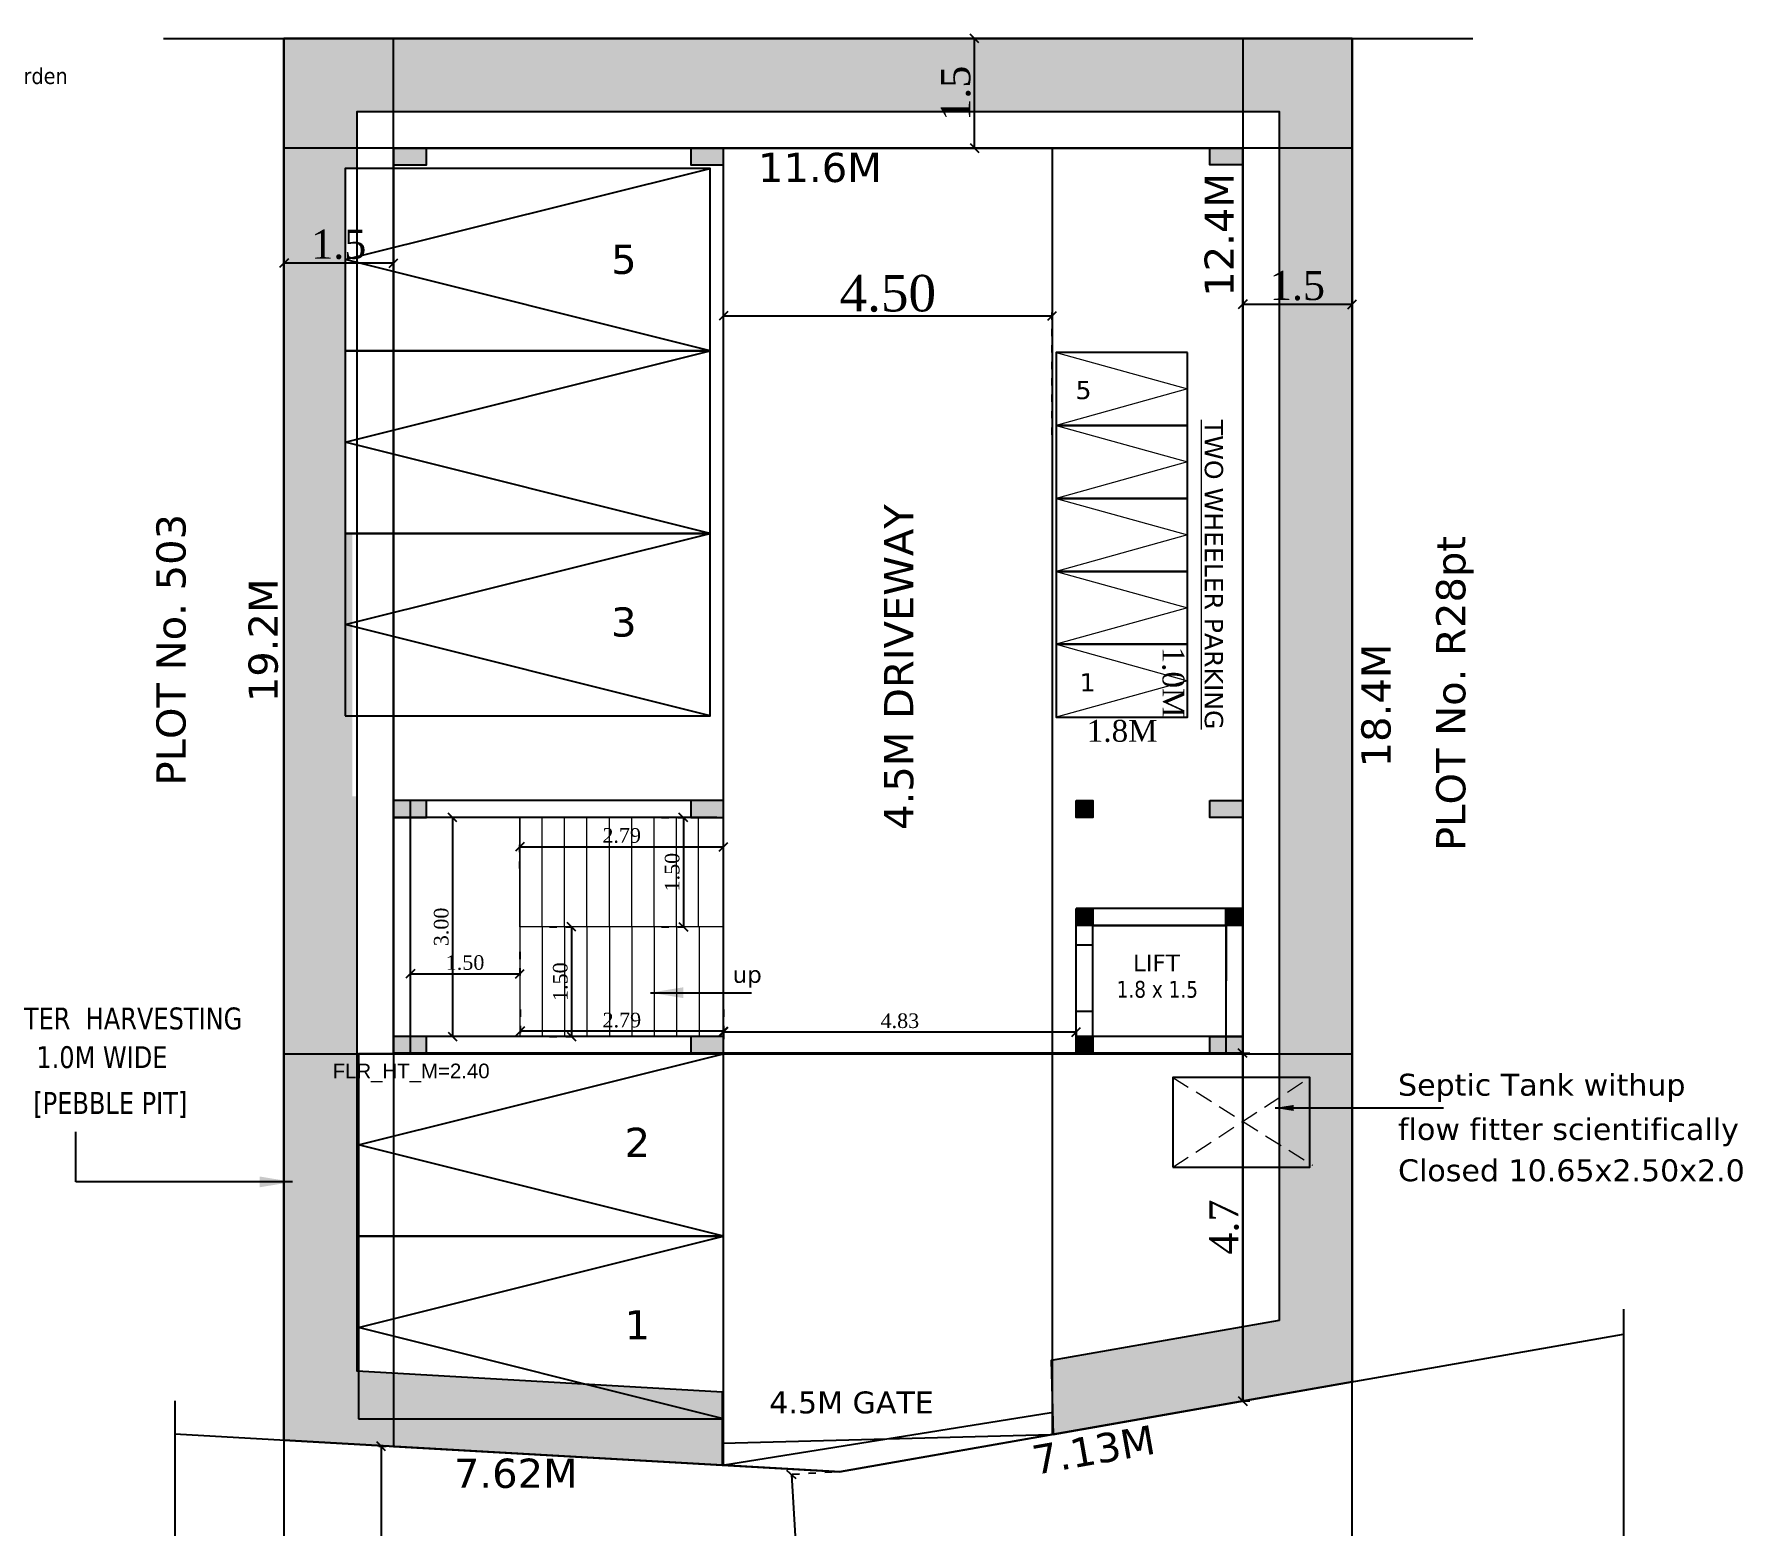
# Model space of a CAD drawing. Header units: metres. Extents: x 6014 to 6142, y -370 to -316.
# Drawn here: x 6060.55 to 6083.95, y -347.16 to -326.72 of the extents above; entities that cross this region are included whole.
import ezdxf

# ---------------------------------------------------------------- set-up
doc = ezdxf.new("R2010")
doc.units = ezdxf.units.M
doc.header["$MEASUREMENT"] = 0
doc.header["$PDMODE"] = 34
doc.linetypes.add('DOT2', pattern=[0.125, 0, -0.125])
doc.linetypes.add('HIDDEN', pattern=[0.375, 0.25, -0.125])
doc.layers.get('0').update_dxf_attribs({"lineweight": 18})
doc.layers.get('Defpoints').update_dxf_attribs({"lineweight": 18})
for name, color, linetype, plot in [('BLK_1_COVERED_AREA', 140, 'Continuous', False), ('BLK_1_FLR_0_BLT_UP_AREA', 1, 'Continuous', False), ('PARKING_SLOT', 30, 'Continuous', False), ('SHORTEST_DIST_TO_ROAD', 6, 'Continuous', False), ('TWO_WHEELER_PARKING', 2, 'Continuous', False)]:
    doc.layers.add(name, color=color, linetype=linetype, plot=plot)
for name, color, linetype, lineweight in [('BLK_1_FLR_0_EXIT_WIDTH_DOOR', 2, 'Continuous', 18), ('BLK_1_FLR_0_LIFT_1', 30, 'Continuous', 18), ('BLK_1_FLR_0_STAIR_1', 1, 'Continuous', 18), ('BLK_1_FLR_0_STAIR_1_FLIGHT_1', 7, 'Continuous', 0), ('BLK_1_FLR_0_STAIR_1_FLIGHT_2', 7, 'Continuous', 0), ('BLK_1_FLR_0_STAIR_1_LANDING_1', 7, 'Continuous', 0), ('BLK_1_FLR_0_STILT', 113, 'Continuous', 18), ('BLK_1_LVL_0_BLDG_FOOT_PRINT', 1, 'Continuous', 5), ('Dim', 8, 'Continuous', 9), ('NOTIFIED_ROAD', 183, 'Continuous', 13)]:
    doc.layers.add(name, color=color, linetype=linetype, lineweight=lineweight)
for name, color, linetype in [('BLK_1_LVL_0_FRONT_SETBACK', 2, 'Continuous'), ('BLK_1_LVL_0_REAR_SETBACK', 11, 'Continuous'), ('BLK_1_LVL_0_SIDE_SETBACK1', 171, 'Continuous'), ('BLK_1_LVL_0_SIDE_SETBACK2', 102, 'Continuous'), ('DRIVEWAY', 6, 'Continuous'), ('PLOT_BOUNDARY', 70, 'Continuous'), ('RWH', 130, 'Continuous'), ('SURRENDER_ROAD_WIDTH', 2, 'Continuous')]:
    doc.layers.add(name, color=color, linetype=linetype)
doc.styles.add('ROMANS', font='verdana.ttf', dxfattribs={"width": 0.8})
doc.styles.get("Standard").update_dxf_attribs({"font": 'arial.ttf'})
doc.styles.add('style1', font='times.ttf')
doc.styles.add('TIMES', font='times.ttf')
doc.dimstyles.new('main dim', dxfattribs={"dimtxt": 0.15, "dimasz": 0.12, "dimexe": 0.1, "dimexo": 0.1, "dimgap": 0.05, "dimtad": 1, "dimzin": 3, "dimdsep": 46, "dimtxsty": 'style1', "dimblk": 'OBLIQUE', "dimcen": 0.125, "dimclrd": 8, "dimclre": 8, "dimclrt": 7, "dimadec": 0, "dimazin": 0, "dimtfac": 0.8, "dimtix": 1, "dimtofl": 0, "dimtmove": 2, "dimatfit": 0, "dimfxl": 0, "dimtolj": 1, "dimtzin": 0, "dimarcsym": 0})

# ---------------------------------------------------------------- blocks, each defined once
blk = doc.blocks.new('_Oblique')
at = {"color": 0, "linetype": 'ByBlock', "lineweight": -2}
blk.add_line((-0.5, -0.5), (0.5, 0.5), dxfattribs=at)
blk = doc.blocks.new('*D385')
at = {"color": 8, "linetype": 'DOT2', "lineweight": -2}
for p, q in [((6073.863, -326.783), (6073.328, -326.783)), ((6073.863, -328.283), (6073.328, -328.283))]:
    blk.add_line(p, q, dxfattribs=at)
at = {"color": 8, "lineweight": -2}
blk.add_line((6073.428, -328.283), (6073.428, -326.783), dxfattribs=at)
at = {"layer": 'Defpoints', "color": 0, "lineweight": -2}
for p in [(6073.428, -326.783), (6073.963, -326.783), (6073.963, -328.283)]:
    blk.add_point(p, dxfattribs=at)
at = {"color": 8, "lineweight": -2, "xscale": 0.12, "yscale": 0.12, "zscale": 0.12}
for p, rotation in [((6073.428, -326.783), 90), ((6073.428, -328.283), 270)]:
    blk.add_blockref('_Oblique', p, dxfattribs=dict(at, rotation=rotation))
at = {"color": 7, "lineweight": -2, "insert": (6073.174, -327.533), "char_height": 0.4, "attachment_point": 5, "rotation": 90, "style": 'style1'}
blk.add_mtext('\\A1;1.5', dxfattribs=at)
blk = doc.blocks.new('*D386')
at = {"color": 8, "linetype": 'DOT2', "lineweight": -2}
for p, q in [((6077.101, -329.898), (6077.101, -330.524)), ((6078.601, -329.898), (6078.601, -330.524))]:
    blk.add_line(p, q, dxfattribs=at)
at = {"color": 8, "lineweight": -2}
blk.add_line((6077.101, -330.424), (6078.601, -330.424), dxfattribs=at)
at = {"layer": 'Defpoints', "color": 0, "lineweight": -2}
for p in [(6077.101, -329.798), (6078.601, -329.798), (6078.601, -330.424)]:
    blk.add_point(p, dxfattribs=at)
at = {"color": 8, "lineweight": -2, "xscale": 0.12, "yscale": 0.12, "zscale": 0.12, "rotation": 180}
blk.add_blockref('_Oblique', (6077.101, -330.424), dxfattribs=at)
at = {"color": 8, "lineweight": -2, "xscale": 0.12, "yscale": 0.12, "zscale": 0.12}
blk.add_blockref('_Oblique', (6078.601, -330.424), dxfattribs=at)
at = {"color": 7, "lineweight": -2, "insert": (6077.851, -330.17), "char_height": 0.4, "attachment_point": 5, "style": 'style1'}
blk.add_mtext('\\A1;1.5', dxfattribs=at)
blk = doc.blocks.new('*D387')
at = {"color": 8, "linetype": 'DOT2', "lineweight": -2}
for p, q in [((6063.971, -328.383), (6063.971, -329.959)), ((6065.471, -328.383), (6065.471, -329.959))]:
    blk.add_line(p, q, dxfattribs=at)
at = {"color": 8, "lineweight": -2}
blk.add_line((6065.471, -329.859), (6063.971, -329.859), dxfattribs=at)
at = {"layer": 'Defpoints', "color": 0, "lineweight": -2}
for p in [(6063.971, -328.283), (6065.471, -328.283), (6063.971, -329.859)]:
    blk.add_point(p, dxfattribs=at)
at = {"color": 8, "lineweight": -2, "xscale": 0.12, "yscale": 0.12, "zscale": 0.12, "rotation": 180}
blk.add_blockref('_Oblique', (6063.971, -329.859), dxfattribs=at)
at = {"color": 8, "lineweight": -2, "xscale": 0.12, "yscale": 0.12, "zscale": 0.12}
blk.add_blockref('_Oblique', (6065.471, -329.859), dxfattribs=at)
at = {"color": 7, "lineweight": -2, "insert": (6064.721, -329.605), "char_height": 0.4, "attachment_point": 5, "style": 'style1'}
blk.add_mtext('\\A1;1.5', dxfattribs=at)
blk = doc.blocks.new('*D384')
at = {"color": 8, "linetype": 'DOT2', "lineweight": -2}
for p, q in [((6077.101, -340.683), (6077.201, -340.683)), ((6077.101, -345.447), (6077.201, -345.447))]:
    blk.add_line(p, q, dxfattribs=at)
at = {"color": 8, "lineweight": -2}
blk.add_line((6077.101, -340.683), (6077.101, -345.447), dxfattribs=at)
at = {"layer": 'Defpoints', "color": 0, "lineweight": -2}
for p in [(6077.101, -340.683), (6077.101, -345.447), (6077.101, -345.447)]:
    blk.add_point(p, dxfattribs=at)
at = {"color": 8, "lineweight": -2, "xscale": 0.12, "yscale": 0.12, "zscale": 0.12}
for p, rotation in [((6077.101, -340.683), 90), ((6077.101, -345.447), 270)]:
    blk.add_blockref('_Oblique', p, dxfattribs=dict(at, rotation=rotation))
at = {"color": 7, "lineweight": -2, "insert": (6076.847, -343.065), "char_height": 0.4, "attachment_point": 5, "rotation": 90, "style": 'style1'}
blk.add_mtext('\\A1;4.7', dxfattribs=at)
blk = doc.blocks.new('*D480')
at = {"layer": 'Defpoints', "color": 0, "lineweight": -2}
for p in [(6065.471, -346.069), (6065.302, -364.397), (6065.445, -364.397)]:
    blk.add_point(p, dxfattribs=at)
at = {"layer": 'SURRENDER_ROAD_WIDTH', "color": 8, "linetype": 'DOT2', "lineweight": -2}
for p, q in [((6065.371, -346.069), (6065.202, -346.069)), ((6065.345, -364.397), (6065.202, -364.397))]:
    blk.add_line(p, q, dxfattribs=at)
at = {"layer": 'SURRENDER_ROAD_WIDTH', "color": 8, "lineweight": -2}
blk.add_line((6065.302, -346.069), (6065.302, -364.397), dxfattribs=at)
at = {"layer": 'SURRENDER_ROAD_WIDTH', "color": 8, "lineweight": -2, "xscale": 0.12, "yscale": 0.12, "zscale": 0.12}
for p, rotation in [((6065.302, -346.069), 90), ((6065.302, -364.397), 270)]:
    blk.add_blockref('_Oblique', p, dxfattribs=dict(at, rotation=rotation))
at = {"layer": 'SURRENDER_ROAD_WIDTH', "color": 7, "lineweight": -2, "insert": (6065.022, -355.233), "char_height": 0.45, "attachment_point": 5, "rotation": 90, "style": 'style1'}
blk.add_mtext('\\A1;18.33', dxfattribs=at)
blk = doc.blocks.new('*D481')
at = {"layer": 'Defpoints', "color": 0, "lineweight": -2}
for p in [(6071.579, -346.418), (6071.46, -355.652), (6072.117, -355.613)]:
    blk.add_point(p, dxfattribs=at)
at = {"layer": 'NOTIFIED_ROAD', "color": 8, "linetype": 'DOT2', "lineweight": -2}
for p, q in [((6071.479, -346.423), (6070.821, -346.462)), ((6072.018, -355.619), (6071.36, -355.657))]:
    blk.add_line(p, q, dxfattribs=at)
at = {"layer": 'NOTIFIED_ROAD', "lineweight": -2}
blk.add_line((6070.921, -346.456), (6071.46, -355.652), dxfattribs=at)
at = {"layer": 'NOTIFIED_ROAD', "lineweight": -2, "xscale": 0.12, "yscale": 0.12, "zscale": 0.12}
for p, rotation in [((6070.921, -346.456), 93.35073669967156), ((6071.46, -355.652), 273.3507366996716)]:
    blk.add_blockref('_Oblique', p, dxfattribs=dict(at, rotation=rotation))
at = {"layer": 'NOTIFIED_ROAD', "insert": (6071.495, -351.036), "char_height": 0.5, "attachment_point": 5, "rotation": 273.3507, "style": 'style1'}
blk.add_mtext('\\A1;9.21', dxfattribs=at)
blk = doc.blocks.new('*D488')
at = {"layer": 'Defpoints', "color": 0, "lineweight": -2}
for p in [(6074.491, -330.582), (6069.991, -332.311), (6074.491, -332.311)]:
    blk.add_point(p, dxfattribs=at)
at = {"layer": 'DRIVEWAY', "color": 8, "linetype": 'DOT2', "lineweight": -2}
for p, q in [((6069.991, -332.211), (6069.991, -330.482)), ((6074.491, -332.211), (6074.491, -330.482))]:
    blk.add_line(p, q, dxfattribs=at)
at = {"layer": 'DRIVEWAY', "color": 8, "lineweight": -2}
blk.add_line((6069.991, -330.582), (6074.491, -330.582), dxfattribs=at)
at = {"layer": 'DRIVEWAY', "color": 8, "lineweight": -2, "xscale": 0.12, "yscale": 0.12, "zscale": 0.12, "rotation": 180}
blk.add_blockref('_Oblique', (6069.991, -330.582), dxfattribs=at)
at = {"layer": 'DRIVEWAY', "color": 8, "lineweight": -2, "xscale": 0.12, "yscale": 0.12, "zscale": 0.12}
blk.add_blockref('_Oblique', (6074.491, -330.582), dxfattribs=at)
at = {"layer": 'DRIVEWAY', "color": 7, "lineweight": -2, "insert": (6072.241, -330.277), "char_height": 0.5, "attachment_point": 5, "style": 'style1'}
blk.add_mtext('\\A1;4.50', dxfattribs=at)
blk = doc.blocks.new('*D725')
at = {"layer": 'BLK_1_FLR_0_STAIR_1_FLIGHT_2', "color": 8, "linetype": 'DOT2', "lineweight": -2}
for p, q in [((6067.201, -338.155), (6067.201, -337.755)), ((6069.991, -338.155), (6069.991, -337.755))]:
    blk.add_line(p, q, dxfattribs=at)
at = {"layer": 'BLK_1_FLR_0_STAIR_1_FLIGHT_2', "color": 8, "lineweight": -2}
blk.add_line((6067.201, -337.855), (6069.991, -337.855), dxfattribs=at)
at = {"layer": 'Defpoints', "color": 0, "linetype": 'Continuous', "lineweight": -2}
for p in [(6069.991, -337.855), (6067.201, -338.255), (6069.991, -338.255)]:
    blk.add_point(p, dxfattribs=at)
at = {"layer": 'BLK_1_FLR_0_STAIR_1_FLIGHT_2', "color": 8, "linetype": 'Continuous', "lineweight": -2, "xscale": 0.12, "yscale": 0.12, "zscale": 0.12, "rotation": 180}
blk.add_blockref('_Oblique', (6067.201, -337.855), dxfattribs=at)
at = {"layer": 'BLK_1_FLR_0_STAIR_1_FLIGHT_2', "color": 8, "linetype": 'Continuous', "lineweight": -2, "xscale": 0.12, "yscale": 0.12, "zscale": 0.12}
blk.add_blockref('_Oblique', (6069.991, -337.855), dxfattribs=at)
at = {"layer": 'BLK_1_FLR_0_STAIR_1_FLIGHT_2', "color": 7, "linetype": 'Continuous', "insert": (6068.596, -337.702), "char_height": 0.2, "attachment_point": 5, "style": 'style1'}
blk.add_mtext('\\A1;2.79', dxfattribs=at)
blk = doc.blocks.new('*D726')
at = {"layer": 'BLK_1_FLR_0_STAIR_1_FLIGHT_1', "color": 8, "linetype": 'DOT2', "lineweight": -2}
for p, q in [((6067.205, -340.083), (6067.205, -340.483)), ((6069.991, -340.083), (6069.991, -340.483))]:
    blk.add_line(p, q, dxfattribs=at)
at = {"layer": 'BLK_1_FLR_0_STAIR_1_FLIGHT_1', "color": 8, "lineweight": -2}
blk.add_line((6069.991, -340.383), (6067.205, -340.383), dxfattribs=at)
at = {"layer": 'Defpoints', "color": 0, "linetype": 'Continuous', "lineweight": -2}
for p in [(6067.205, -339.983), (6069.991, -339.983), (6067.205, -340.383)]:
    blk.add_point(p, dxfattribs=at)
at = {"layer": 'BLK_1_FLR_0_STAIR_1_FLIGHT_1', "color": 8, "linetype": 'Continuous', "lineweight": -2, "xscale": 0.12, "yscale": 0.12, "zscale": 0.12, "rotation": 180}
blk.add_blockref('_Oblique', (6067.205, -340.383), dxfattribs=at)
at = {"layer": 'BLK_1_FLR_0_STAIR_1_FLIGHT_1', "color": 8, "linetype": 'Continuous', "lineweight": -2, "xscale": 0.12, "yscale": 0.12, "zscale": 0.12}
blk.add_blockref('_Oblique', (6069.991, -340.383), dxfattribs=at)
at = {"layer": 'BLK_1_FLR_0_STAIR_1_FLIGHT_1', "color": 7, "linetype": 'Continuous', "insert": (6068.598, -340.231), "char_height": 0.2, "attachment_point": 5, "style": 'style1'}
blk.add_mtext('\\A1;2.79', dxfattribs=at)
blk = doc.blocks.new('*D727')
at = {"layer": 'BLK_1_FLR_0_STAIR_1_FLIGHT_2', "color": 8, "linetype": 'DOT2', "lineweight": -2}
for p, q in [((6069.141, -337.453), (6069.541, -337.453)), ((6069.141, -338.953), (6069.541, -338.953))]:
    blk.add_line(p, q, dxfattribs=at)
at = {"layer": 'BLK_1_FLR_0_STAIR_1_FLIGHT_2', "color": 8, "lineweight": -2}
blk.add_line((6069.441, -337.453), (6069.441, -338.953), dxfattribs=at)
at = {"layer": 'Defpoints', "color": 0, "linetype": 'Continuous', "lineweight": -2}
for p in [(6069.041, -337.453), (6069.041, -338.953), (6069.441, -338.953)]:
    blk.add_point(p, dxfattribs=at)
at = {"layer": 'BLK_1_FLR_0_STAIR_1_FLIGHT_2', "color": 8, "linetype": 'Continuous', "lineweight": -2, "xscale": 0.12, "yscale": 0.12, "zscale": 0.12}
for p, rotation in [((6069.441, -337.453), 90), ((6069.441, -338.953), 270)]:
    blk.add_blockref('_Oblique', p, dxfattribs=dict(at, rotation=rotation))
at = {"layer": 'BLK_1_FLR_0_STAIR_1_FLIGHT_2', "color": 7, "linetype": 'Continuous', "insert": (6069.289, -338.203), "char_height": 0.2, "attachment_point": 5, "rotation": 90, "style": 'style1'}
blk.add_mtext('\\A1;1.50', dxfattribs=at)
blk = doc.blocks.new('*D728')
at = {"layer": 'BLK_1_FLR_0_STAIR_1_FLIGHT_1', "color": 8, "linetype": 'DOT2', "lineweight": -2}
for p, q in [((6067.606, -338.953), (6068.009, -338.953)), ((6067.606, -340.453), (6068.009, -340.453))]:
    blk.add_line(p, q, dxfattribs=at)
at = {"layer": 'BLK_1_FLR_0_STAIR_1_FLIGHT_1', "color": 8, "lineweight": -2}
blk.add_line((6067.909, -338.953), (6067.909, -340.453), dxfattribs=at)
at = {"layer": 'Defpoints', "color": 0, "linetype": 'Continuous', "lineweight": -2}
for p in [(6067.506, -338.953), (6067.506, -340.453), (6067.909, -340.453)]:
    blk.add_point(p, dxfattribs=at)
at = {"layer": 'BLK_1_FLR_0_STAIR_1_FLIGHT_1', "color": 8, "linetype": 'Continuous', "lineweight": -2, "xscale": 0.12, "yscale": 0.12, "zscale": 0.12}
for p, rotation in [((6067.909, -338.953), 90), ((6067.909, -340.453), 270)]:
    blk.add_blockref('_Oblique', p, dxfattribs=dict(at, rotation=rotation))
at = {"layer": 'BLK_1_FLR_0_STAIR_1_FLIGHT_1', "color": 7, "linetype": 'Continuous', "insert": (6067.757, -339.703), "char_height": 0.2, "attachment_point": 5, "rotation": 90, "style": 'style1'}
blk.add_mtext('\\A1;1.50', dxfattribs=at)
blk = doc.blocks.new('*D729')
at = {"layer": 'BLK_1_FLR_0_STAIR_1_LANDING_1', "color": 8, "linetype": 'DOT2', "lineweight": -2}
for p, q in [((6066.778, -337.453), (6066.178, -337.453)), ((6066.778, -340.453), (6066.178, -340.453))]:
    blk.add_line(p, q, dxfattribs=at)
at = {"layer": 'BLK_1_FLR_0_STAIR_1_LANDING_1', "color": 8, "lineweight": -2}
blk.add_line((6066.278, -337.453), (6066.278, -340.453), dxfattribs=at)
at = {"layer": 'Defpoints', "color": 0, "linetype": 'Continuous', "lineweight": -2}
for p in [(6066.878, -337.453), (6066.278, -340.453), (6066.878, -340.453)]:
    blk.add_point(p, dxfattribs=at)
at = {"layer": 'BLK_1_FLR_0_STAIR_1_LANDING_1', "color": 8, "linetype": 'Continuous', "lineweight": -2, "xscale": 0.12, "yscale": 0.12, "zscale": 0.12}
for p, rotation in [((6066.278, -337.453), 90), ((6066.278, -340.453), 270)]:
    blk.add_blockref('_Oblique', p, dxfattribs=dict(at, rotation=rotation))
at = {"layer": 'BLK_1_FLR_0_STAIR_1_LANDING_1', "color": 7, "linetype": 'Continuous', "insert": (6066.126, -338.953), "char_height": 0.2, "attachment_point": 5, "rotation": 90, "style": 'style1'}
blk.add_mtext('\\A1;3.00', dxfattribs=at)
blk = doc.blocks.new('*D730')
at = {"layer": 'BLK_1_FLR_0_STAIR_1_LANDING_1', "color": 8, "linetype": 'DOT2', "lineweight": -2}
for p, q in [((6065.701, -339.295), (6065.701, -339.695)), ((6067.201, -339.295), (6067.201, -339.695))]:
    blk.add_line(p, q, dxfattribs=at)
at = {"layer": 'BLK_1_FLR_0_STAIR_1_LANDING_1', "color": 8, "lineweight": -2}
blk.add_line((6065.701, -339.595), (6067.201, -339.595), dxfattribs=at)
at = {"layer": 'Defpoints', "color": 0, "linetype": 'Continuous', "lineweight": -2}
for p in [(6065.701, -339.195), (6067.201, -339.195), (6067.201, -339.595)]:
    blk.add_point(p, dxfattribs=at)
at = {"layer": 'BLK_1_FLR_0_STAIR_1_LANDING_1', "color": 8, "linetype": 'Continuous', "lineweight": -2, "xscale": 0.12, "yscale": 0.12, "zscale": 0.12, "rotation": 180}
blk.add_blockref('_Oblique', (6065.701, -339.595), dxfattribs=at)
at = {"layer": 'BLK_1_FLR_0_STAIR_1_LANDING_1', "color": 8, "linetype": 'Continuous', "lineweight": -2, "xscale": 0.12, "yscale": 0.12, "zscale": 0.12}
blk.add_blockref('_Oblique', (6067.201, -339.595), dxfattribs=at)
at = {"layer": 'BLK_1_FLR_0_STAIR_1_LANDING_1', "color": 7, "linetype": 'Continuous', "insert": (6066.451, -339.443), "char_height": 0.2, "attachment_point": 5, "style": 'style1'}
blk.add_mtext('\\A1;1.50', dxfattribs=at)
blk = doc.blocks.new('*D738')
at = {"layer": 'BLK_1_FLR_0_EXIT_WIDTH_DOOR', "color": 8, "linetype": 'DOT2', "lineweight": -2}
for p, q in [((6069.991, -340.392), (6069.991, -340.492)), ((6074.821, -340.392), (6074.821, -340.492))]:
    blk.add_line(p, q, dxfattribs=at)
at = {"layer": 'BLK_1_FLR_0_EXIT_WIDTH_DOOR', "color": 8, "lineweight": -2}
blk.add_line((6069.991, -340.392), (6074.821, -340.392), dxfattribs=at)
at = {"layer": 'Defpoints', "color": 0, "lineweight": -2}
for p in [(6069.991, -340.383), (6074.821, -340.383), (6074.821, -340.392)]:
    blk.add_point(p, dxfattribs=at)
at = {"layer": 'BLK_1_FLR_0_EXIT_WIDTH_DOOR', "color": 8, "lineweight": -2, "xscale": 0.12, "yscale": 0.12, "zscale": 0.12, "rotation": 180}
blk.add_blockref('_Oblique', (6069.991, -340.392), dxfattribs=at)
at = {"layer": 'BLK_1_FLR_0_EXIT_WIDTH_DOOR', "color": 8, "lineweight": -2, "xscale": 0.12, "yscale": 0.12, "zscale": 0.12}
blk.add_blockref('_Oblique', (6074.821, -340.392), dxfattribs=at)
at = {"layer": 'BLK_1_FLR_0_EXIT_WIDTH_DOOR', "color": 7, "lineweight": -2, "insert": (6072.406, -340.24), "char_height": 0.2, "attachment_point": 5, "style": 'style1'}
blk.add_mtext('\\A1;4.83', dxfattribs=at)

msp = doc.modelspace()

# ---------------------------------------------------------------- hatches: boundary and pattern name
at = {"lineweight": -2}
h = msp.add_hatch(color=256, dxfattribs=at)
h.dxf.hatch_style = 1
h.paths.add_polyline_path([(6065.471, -328.283), (6065.471, -328.513), (6065.921, -328.513), (6065.921, -328.283)])
h = msp.add_hatch(color=256, dxfattribs=at)
h.dxf.hatch_style = 1
h.paths.add_polyline_path([(6069.541, -328.283), (6069.541, -328.513), (6069.991, -328.513), (6069.991, -328.283)])
h = msp.add_hatch(color=256, dxfattribs=at)
h.dxf.hatch_style = 1
h.paths.add_polyline_path([(6076.651, -328.283), (6076.651, -328.513), (6077.101, -328.513), (6077.101, -328.283)])
h = msp.add_hatch(color=256, dxfattribs=at)
h.dxf.hatch_style = 1
h.paths.add_polyline_path([(6065.471, -337.223), (6065.471, -337.453), (6065.921, -337.453), (6065.921, -337.223)])
h = msp.add_hatch(color=256, dxfattribs=at)
h.dxf.hatch_style = 1
h.paths.add_polyline_path([(6069.541, -337.223), (6069.541, -337.453), (6069.991, -337.453), (6069.991, -337.223)])
h = msp.add_hatch(color=256, dxfattribs=at)
h.dxf.hatch_style = 1
h.paths.add_polyline_path([(6075.051, -337.223), (6074.821, -337.223), (6074.821, -337.453), (6075.051, -337.453)])
h = msp.add_hatch(color=256, dxfattribs=at)
h.dxf.hatch_style = 1
h.paths.add_polyline_path([(6076.651, -337.223), (6076.651, -337.453), (6077.101, -337.453), (6077.101, -337.223)])
h = msp.add_hatch(color=256, dxfattribs=at)
h.dxf.hatch_style = 1
h.paths.add_polyline_path([(6075.051, -338.703), (6074.821, -338.703), (6074.821, -338.933), (6075.051, -338.933)])
h = msp.add_hatch(color=256, dxfattribs=at)
h.dxf.hatch_style = 1
h.paths.add_polyline_path([(6077.101, -338.703), (6076.871, -338.703), (6076.871, -338.933), (6077.101, -338.933)])
h = msp.add_hatch(color=256, dxfattribs=at)
h.dxf.hatch_style = 1
h.paths.add_polyline_path([(6065.471, -340.453), (6065.471, -340.683), (6065.921, -340.683), (6065.921, -340.453)])
h = msp.add_hatch(color=256, dxfattribs=at)
h.dxf.hatch_style = 1
h.paths.add_polyline_path([(6069.541, -340.453), (6069.541, -340.683), (6069.991, -340.683), (6069.991, -340.453)])
h = msp.add_hatch(color=256, dxfattribs=at)
h.dxf.hatch_style = 1
h.paths.add_polyline_path([(6075.051, -340.453), (6074.821, -340.453), (6074.821, -340.683), (6075.051, -340.683)])
h = msp.add_hatch(color=256, dxfattribs=at)
h.dxf.hatch_style = 1
h.paths.add_polyline_path([(6076.651, -340.453), (6076.651, -340.683), (6077.101, -340.683), (6077.101, -340.453)])
at = {"layer": 'Dim', "lineweight": -2}
h = msp.add_hatch(dxfattribs=at)
h.set_pattern_fill('HONEY', color=8, scale=1.1)
h.paths.add_polyline_path([(6077.101, -326.783), (6065.471, -326.783), (6065.471, -327.783), (6077.101, -327.783)])
h.paths.add_polyline_path([(6078.601, -326.783), (6077.101, -326.783), (6077.101, -327.783), (6077.601, -327.783), (6077.601, -328.283), (6078.601, -328.283)])
h.paths.add_polyline_path([(6078.601, -328.283), (6077.601, -328.283), (6077.601, -340.683), (6078.601, -340.683)])
h.paths.add_polyline_path([(6065.471, -326.783), (6063.971, -326.783), (6063.971, -328.283), (6064.971, -328.283), (6064.971, -327.783), (6065.471, -327.783)])
h.paths.add_polyline_path([(6064.807, -331.062), (6064.807, -328.562), (6064.971, -328.562), (6064.971, -328.283), (6063.971, -328.283), (6063.971, -340.683), (6064.971, -340.683), (6064.971, -337.162), (6064.909, -337.162), (6064.909, -333.562), (6064.807, -333.562)])
h.paths.add_polyline_path([(6064.911, -340.683), (6063.971, -340.683), (6063.971, -345.983), (6065.471, -346.069), (6065.471, -345.067), (6064.971, -345.039), (6064.971, -344.29), (6064.911, -344.29)])
h.paths.add_polyline_path([(6069.978, -345.325), (6065.471, -345.067), (6065.471, -346.069), (6069.978, -346.326)])
h.paths.add_polyline_path([(6064.971, -340.69), (6064.911, -340.69), (6064.911, -344.29), (6064.971, -344.29)], flags=17)
h.paths.add_polyline_path([(6077.101, -344.432), (6074.478, -344.893), (6074.504, -345.903), (6077.101, -345.447)])
h.paths.add_polyline_path([(6078.601, -340.683), (6077.601, -340.683), (6077.601, -341.014), (6078.02, -341.014), (6078.02, -342.243), (6077.601, -342.243), (6077.601, -344.344), (6077.101, -344.432), (6077.101, -345.447), (6078.601, -345.183)])
h.paths.add_polyline_path([(6078.02, -341.014), (6077.601, -341.289), (6077.601, -341.931), (6078.02, -342.194)], flags=17)
h.paths.add_polyline_path([(6078.02, -341.014), (6077.601, -341.014), (6077.601, -341.289)], flags=16)
h.paths.add_polyline_path([(6077.601, -341.931), (6077.601, -342.243), (6078.02, -342.243), (6078.02, -342.194)], flags=17)
h.paths.add_polyline_path([(6073.542, -327.897), (6073.542, -327.193), (6072.902, -327.193), (6072.902, -327.897)], flags=9)
h.paths.add_polyline_path([(6077.488, -330.539), (6078.192, -330.539), (6078.192, -329.898), (6077.488, -329.898)], flags=9)
h.paths.add_polyline_path([(6064.358, -329.974), (6065.062, -329.974), (6065.062, -329.334), (6064.358, -329.334)], flags=9)

# ---------------------------------------------------------------- linework, layer by layer
at = {"lineweight": -2}
for p, q in [((6062.321, -326.783), (6080.252, -326.783)), ((6063.971, -326.783), (6063.971, -345.983)), ((6078.601, -326.783), (6078.601, -345.183)), ((6065.471, -328.283), (6077.101, -328.283)), ((6065.471, -328.283), (6065.471, -340.683)), ((6077.101, -328.283), (6077.101, -340.683)), ((6064.807, -329.812), (6069.807, -328.562)), ((6069.807, -331.062), (6064.807, -329.812)), ((6064.807, -332.312), (6069.807, -331.062)), ((6069.807, -333.562), (6064.807, -332.312)), ((6064.807, -334.812), (6069.807, -333.562)), ((6069.807, -336.062), (6064.807, -334.812)), ((6069.991, -337.223), (6065.471, -337.223)), ((6065.701, -337.223), (6065.701, -340.683)), ((6074.821, -337.453), (6074.821, -337.223)), ((6075.051, -337.453), (6075.051, -337.223)), ((6069.901, -337.453), (6065.471, -337.453)), ((6075.051, -337.453), (6074.821, -337.453)), ((6077.101, -338.703), (6074.821, -338.703)), ((6074.821, -340.683), (6074.821, -338.703)), ((6075.051, -339.198), (6075.051, -338.703)), ((6076.871, -338.703), (6076.871, -340.683)), ((6077.101, -338.933), (6074.821, -338.933)), ((6074.821, -339.198), (6075.051, -339.198)), ((6074.821, -340.108), (6075.051, -340.108)), ((6075.051, -340.683), (6075.051, -340.108)), ((6069.991, -340.453), (6065.471, -340.453)), ((6077.101, -340.453), (6074.821, -340.453)), ((6064.991, -341.94), (6069.991, -340.69)), ((6077.101, -340.683), (6065.471, -340.683)), ((6069.991, -343.19), (6064.991, -341.94)), ((6064.991, -344.44), (6069.991, -343.19)), ((6082.319, -344.188), (6082.319, -356.117)), ((6069.991, -345.69), (6064.991, -344.44)), ((6071.579, -346.418), (6082.319, -344.53)), ((6062.478, -345.445), (6062.478, -356.117)), ((6069.978, -346.326), (6074.478, -345.604)), ((6062.478, -345.898), (6071.579, -346.418)), ((6069.978, -346.026), (6074.478, -345.908))]:
    msp.add_line(p, q, dxfattribs=at)
at = {"color": 6}
for p, q in [((6074.545, -331.082), (6076.345, -331.582)), ((6076.345, -331.582), (6074.545, -332.082)), ((6074.545, -332.082), (6076.345, -332.582)), ((6076.345, -332.582), (6074.545, -333.082)), ((6074.545, -333.082), (6076.345, -333.582)), ((6076.345, -333.582), (6074.545, -334.082)), ((6074.545, -334.082), (6076.345, -334.582)), ((6076.345, -334.582), (6074.545, -335.082)), ((6074.545, -335.082), (6076.345, -335.582)), ((6076.345, -335.582), (6074.545, -336.082))]:
    msp.add_line(p, q, dxfattribs=at)
at = {"color": 8, "linetype": 'HIDDEN'}
for p, q in [((6076.145, -342.243), (6078.02, -341.014)), ((6076.145, -341.014), (6078.058, -342.218))]:
    msp.add_line(p, q, dxfattribs=at)
at = {"lineweight": -2}
for points in [[(6065.921, -328.283), (6065.471, -328.283), (6065.471, -328.513), (6065.921, -328.513)], [(6069.991, -328.283), (6069.541, -328.283), (6069.541, -328.513), (6069.991, -328.513)], [(6076.651, -328.283), (6077.101, -328.283), (6077.101, -328.513), (6076.651, -328.513)], [(6065.921, -337.223), (6065.471, -337.223), (6065.471, -337.453), (6065.921, -337.453)], [(6069.991, -337.223), (6069.541, -337.223), (6069.541, -337.453), (6069.991, -337.453)], [(6074.821, -337.223), (6075.051, -337.223), (6075.051, -337.453), (6074.821, -337.453)], [(6076.651, -337.223), (6077.101, -337.223), (6077.101, -337.453), (6076.651, -337.453)], [(6074.821, -338.703), (6075.051, -338.703), (6075.051, -338.933), (6074.821, -338.933)], [(6076.871, -338.703), (6077.101, -338.703), (6077.101, -338.933), (6076.871, -338.933)], [(6065.921, -340.453), (6065.471, -340.453), (6065.471, -340.683), (6065.921, -340.683)], [(6069.991, -340.453), (6069.541, -340.453), (6069.541, -340.683), (6069.991, -340.683)], [(6074.821, -340.453), (6075.051, -340.453), (6075.051, -340.683), (6074.821, -340.683)], [(6076.651, -340.453), (6077.101, -340.453), (6077.101, -340.683), (6076.651, -340.683)]]:
    msp.add_lwpolyline(points, close=True, dxfattribs=at)
at = {"color": 10, "lineweight": -2}
msp.add_lwpolyline([(6065.471, -328.283), (6077.101, -328.283), (6077.101, -340.683), (6065.471, -340.683)], close=True, dxfattribs=at)
at = {"color": 8, "linetype": 'HIDDEN'}
msp.add_lwpolyline([(6078.02, -341.014), (6076.145, -341.014), (6076.145, -342.243), (6078.02, -342.243)], close=True, dxfattribs=at)
at = {"color": 112, "lineweight": -2}
msp.add_lwpolyline([(6076.145, -342.243), (6078.02, -342.243), (6078.02, -341.014), (6076.145, -341.014)], close=True, dxfattribs=at)
at = {"layer": 'BLK_1_COVERED_AREA', "lineweight": -2}
msp.add_lwpolyline([(6077.101, -328.283), (6065.471, -328.283), (6065.471, -340.69), (6077.101, -340.69)], close=True, dxfattribs=at)
at = {"layer": 'BLK_1_FLR_0_BLT_UP_AREA', "color": 13, "lineweight": -2}
msp.add_lwpolyline([(6065.471, -328.283), (6077.101, -328.283), (6077.101, -340.683), (6065.471, -340.683)], close=True, dxfattribs=at)
at = {"layer": 'BLK_1_FLR_0_LIFT_1', "lineweight": -2}
msp.add_lwpolyline([(6075.049, -338.933), (6076.874, -338.933), (6076.871, -340.453), (6075.051, -340.453)], close=True, dxfattribs=at)
at = {"layer": 'BLK_1_FLR_0_STAIR_1_FLIGHT_1', "linetype": 'Continuous'}
for p, q in [((6067.201, -338.953), (6067.201, -340.453)), ((6067.508, -338.953), (6067.508, -340.453)), ((6067.815, -338.953), (6067.815, -340.453)), ((6068.121, -338.953), (6068.121, -340.453)), ((6068.428, -338.953), (6068.428, -340.453)), ((6068.735, -338.953), (6068.735, -340.453)), ((6069.041, -338.953), (6069.041, -340.453)), ((6069.348, -338.953), (6069.348, -340.453)), ((6069.655, -338.953), (6069.655, -340.453))]:
    msp.add_line(p, q, dxfattribs=at)
msp.add_lwpolyline([(6067.201, -338.953), (6067.201, -340.453), (6069.991, -340.453), (6069.991, -338.953)], close=True, dxfattribs=at)
at = {"layer": 'BLK_1_FLR_0_STAIR_1_FLIGHT_2', "linetype": 'Continuous'}
for p, q in [((6067.201, -338.552), (6067.201, -337.453)), ((6067.508, -338.953), (6067.508, -337.453)), ((6067.815, -338.953), (6067.815, -337.453)), ((6068.121, -338.953), (6068.121, -337.453)), ((6068.428, -338.953), (6068.428, -337.453)), ((6068.735, -338.953), (6068.735, -337.453)), ((6069.041, -338.953), (6069.041, -337.453)), ((6069.348, -338.953), (6069.348, -337.453)), ((6069.648, -338.953), (6069.648, -337.453))]:
    msp.add_line(p, q, dxfattribs=at)
msp.add_lwpolyline([(6069.991, -337.453), (6069.991, -338.953), (6067.201, -338.953), (6067.201, -337.453)], close=True, dxfattribs=at)
at = {"layer": 'BLK_1_FLR_0_STAIR_1_LANDING_1', "linetype": 'Continuous'}
msp.add_lwpolyline([(6065.701, -337.453), (6067.201, -337.453), (6067.201, -338.885), (6067.201, -338.885), (6067.201, -340.453), (6065.701, -340.453)], close=True, dxfattribs=at)
at = {"layer": 'BLK_1_FLR_0_STILT', "lineweight": -2}
msp.add_lwpolyline([(6065.471, -328.283), (6077.101, -328.283), (6077.101, -340.683), (6065.471, -340.683)], close=True, dxfattribs=at)
at = {"layer": 'BLK_1_LVL_0_BLDG_FOOT_PRINT'}
msp.add_lwpolyline([(6065.471, -328.283), (6077.101, -328.283), (6077.101, -340.683), (6065.471, -340.683)], close=True, dxfattribs=at)
at = {"layer": 'BLK_1_LVL_0_FRONT_SETBACK', "lineweight": -2}
msp.add_lwpolyline([(6065.471, -340.683), (6065.471, -346.069), (6071.579, -346.418), (6077.101, -345.447), (6077.101, -340.683)], close=True, dxfattribs=at)
at = {"layer": 'BLK_1_LVL_0_REAR_SETBACK', "lineweight": -2}
msp.add_lwpolyline([(6065.471, -328.283), (6065.471, -326.783), (6077.101, -326.783), (6077.101, -328.283)], close=True, dxfattribs=at)
at = {"layer": 'BLK_1_LVL_0_SIDE_SETBACK1', "lineweight": -2}
msp.add_lwpolyline([(6065.471, -328.283), (6063.971, -328.283), (6063.971, -340.69), (6065.471, -340.69)], close=True, dxfattribs=at)
at = {"layer": 'BLK_1_LVL_0_SIDE_SETBACK2', "lineweight": -2}
msp.add_lwpolyline([(6077.101, -340.69), (6078.601, -340.69), (6078.601, -328.283), (6077.101, -328.283)], close=True, dxfattribs=at)
at = {"layer": 'DRIVEWAY', "color": 254, "lineweight": -2}
msp.add_lwpolyline([(6069.991, -346.326), (6069.991, -328.283), (6074.491, -328.283), (6074.491, -328.283), (6074.491, -345.908), (6071.593, -346.417)], close=True, dxfattribs=at)
at = {"layer": 'PARKING_SLOT', "lineweight": -2}
for points in [[(6064.807, -331.062), (6069.807, -331.062), (6069.807, -328.562), (6064.807, -328.562)], [(6064.807, -333.562), (6069.807, -333.562), (6069.807, -331.062), (6064.807, -331.062)], [(6064.807, -336.062), (6069.807, -336.062), (6069.807, -333.562), (6064.807, -333.562)], [(6064.991, -343.19), (6069.991, -343.19), (6069.991, -340.69), (6064.991, -340.69)], [(6064.991, -345.69), (6069.991, -345.69), (6069.991, -343.19), (6064.991, -343.19)]]:
    msp.add_lwpolyline(points, close=True, dxfattribs=at)
at = {"layer": 'PLOT_BOUNDARY', "color": 70, "lineweight": -2}
msp.add_lwpolyline([(6063.971, -326.783), (6078.601, -326.783), (6078.601, -345.183), (6071.579, -346.418), (6063.971, -345.983)], close=True, dxfattribs=at)
at = {"layer": 'RWH', "lineweight": -2}
msp.add_lwpolyline([(6077.601, -344.344), (6074.478, -344.893), (6074.504, -345.907), (6078.601, -345.183), (6078.601, -326.783), (6063.971, -326.783), (6063.971, -345.983), (6069.978, -346.326), (6069.978, -345.325), (6064.971, -345.039), (6064.971, -327.783), (6077.601, -327.783)], close=True, dxfattribs=at)
at = {"layer": 'SHORTEST_DIST_TO_ROAD', "color": 1}
msp.add_lwpolyline([(6063.971, -345.983), (6063.971, -340.687), (6078.601, -340.693), (6078.601, -345.183), (6071.579, -346.418)], close=True, dxfattribs=at)
at = {"layer": 'SURRENDER_ROAD_WIDTH'}
msp.add_lwpolyline([(6063.971, -345.983), (6063.971, -364.313), (6072.656, -364.809), (6078.601, -363.764), (6078.601, -345.183), (6071.579, -346.418)], close=True, dxfattribs=at)
at = {"layer": 'TWO_WHEELER_PARKING', "linetype": 'Continuous'}
for points in [[(6076.345, -331.082), (6074.545, -331.082), (6074.545, -332.082), (6076.345, -332.082)], [(6076.345, -332.082), (6074.545, -332.082), (6074.545, -333.082), (6076.345, -333.082)], [(6076.345, -333.082), (6074.545, -333.082), (6074.545, -334.082), (6076.345, -334.082)], [(6076.345, -334.082), (6074.545, -334.082), (6074.545, -335.082), (6076.345, -335.082)], [(6076.345, -335.082), (6074.545, -335.082), (6074.545, -336.082), (6076.345, -336.082)]]:
    msp.add_lwpolyline(points, close=True, dxfattribs=at)

# ---------------------------------------------------------------- texts
at = {"color": 2, "linetype": 'Continuous', "style": 'ROMANS', "width": 0.875}
msp.add_text('To Garden', height=0.22, dxfattribs=at).set_placement((6059.63, -327.406))
at = {"color": 0, "linetype": 'Continuous', "style": 'ROMANS'}
for s, height, p in [('11.6M', 0.4, (6070.463, -328.749)), ('Septic Tank withup', 0.3, (6079.229, -341.265)), ('flow fitter scientifically', 0.3, (6079.229, -341.872)), ('Closed 10.65x2.50x2.0', 0.3, (6079.229, -342.437)), ('7.62M', 0.4, (6066.298, -346.637))]:
    msp.add_text(s, height=height, dxfattribs=at).set_placement(p)
for s, rotation, p in [('12.4M', 90, (6076.979, -330.321)), ('PLOT No. 503', 90, (6062.623, -337.016)), ('PLOT No. R28pt', 90, (6080.151, -337.913)), ('19.2M', 90, (6063.885, -335.875)), ('18.4M', 90, (6079.126, -336.768)), ('7.13M', 10.0309, (6074.259, -346.46))]:
    msp.add_text(s, height=0.4, rotation=rotation, dxfattribs=at).set_placement(p)
at = {"style": 'ROMANS'}
for s, height, p in [('5', 0.4, (6068.451, -330.007)), ('3', 0.4, (6068.451, -334.976)), ('up', 0.23, (6070.115, -339.719)), ('LIFT', 0.23, (6075.598, -339.562)), ('2', 0.4, (6068.636, -342.104)), ('1', 0.4, (6068.636, -344.604)), ('4.5M GATE', 0.3, (6070.618, -345.617))]:
    msp.add_text(s, height=height, dxfattribs=at).set_placement(p)
at = {"color": 8, "linetype": 'Continuous', "style": 'ROMANS'}
for s, p in [('5', (6074.812, -331.723)), ('1', (6074.867, -335.728))]:
    msp.add_text(s, height=0.25, dxfattribs=at).set_placement(p)
msp.add_text('%%UTWO WHEELER PARKING', height=0.25, rotation=270, dxfattribs=at).set_placement((6076.582, -332.007))
at = {"style": 'ROMANS'}
msp.add_text('4.5M DRIVEWAY', height=0.4, rotation=90, dxfattribs=at).set_placement((6072.589, -337.624))
at = {"color": 8, "style": 'TIMES'}
msp.add_text('1.0M', height=0.3, rotation=270, dxfattribs=at).set_placement((6076.003, -335.114))
msp.add_text('1.8M', height=0.3, dxfattribs=at).set_placement((6074.966, -336.417))
at = {"color": 7, "style": 'ROMANS', "width": 0.8}
for s, p in [('RAIN WATER  HARVESTING ', (6058.956, -340.357)), ('1.0M WIDE', (6060.579, -340.887)), (' [PEBBLE PIT]', (6060.434, -341.515))]:
    msp.add_text(s, height=0.3, dxfattribs=at).set_placement(p)
at = {"insert": (6075.376, -339.693), "char_height": 0.23, "width": 4.16699, "attachment_point": 1, "style": 'ROMANS'}
msp.add_mtext('\\A1;1.8 x 1.5', dxfattribs=at)
at = {"layer": 'BLK_1_FLR_0_STAIR_1', "linetype": 'Continuous', "insert": (6065.712, -340.826), "char_height": 0.2, "width": 2.4, "attachment_point": 2}
msp.add_mtext('FLR_HT_M=2.40', dxfattribs=at)

# ---------------------------------------------------------------- dimensions: what is measured, and where the dimension line sits
at = {"lineweight": -2}
for p1, p2, distance, text, picture, middle in [((6073.963, -328.283), (6073.963, -326.783), 0.535, '1.5', '*D385', (6073.174, -327.533)), ((6065.471, -328.283), (6063.971, -328.283), 1.576, '1.5', '*D387', (6064.721, -329.605)), ((6077.101, -329.798), (6078.601, -329.798), -0.626, '1.5', '*D386', (6077.851, -330.17)), ((6077.101, -340.683), (6077.101, -345.447), 0, '4.7', '*D384', (6076.847, -343.065))]:
    dim = msp.add_aligned_dim(p1=p1, p2=p2, distance=distance, text=text, dimstyle='main dim', override={"dimtxt": 0.4, "dimpost": '\\X'}, dxfattribs=at)
    dim.commit()
    dim.dimension.update_dxf_attribs({"geometry": picture, "text_midpoint": middle})
at = {"layer": 'BLK_1_FLR_0_EXIT_WIDTH_DOOR', "lineweight": -2}
dim = msp.add_aligned_dim(p1=(6069.991, -340.383), p2=(6074.821, -340.383), distance=-0.009, dimstyle='main dim', override={"dimtxt": 0.2, "dimpost": '\\X'}, dxfattribs=at)
dim.commit()
dim.dimension.update_dxf_attribs({"geometry": '*D738', "text_midpoint": (6072.406, -340.24)})
at = {"layer": 'BLK_1_FLR_0_STAIR_1_FLIGHT_1', "color": 2, "linetype": 'Continuous'}
dim = msp.add_linear_dim(base=(6067.909, -340.453), p1=(6067.506, -338.953), p2=(6067.506, -340.453), angle=270, dimstyle='main dim', override={"dimtxt": 0.2, "dimpost": '\\X'}, dxfattribs=at)
dim.commit()
dim.dimension.update_dxf_attribs({"geometry": '*D728', "text_midpoint": (6067.757, -339.703)})
at = {"layer": 'BLK_1_FLR_0_STAIR_1_FLIGHT_1', "color": 1, "linetype": 'Continuous'}
dim = msp.add_linear_dim(base=(6067.205, -340.383), p1=(6069.991, -339.983), p2=(6067.205, -339.983), dimstyle='main dim', override={"dimtxt": 0.2, "dimpost": '\\X'}, dxfattribs=at)
dim.commit()
dim.dimension.update_dxf_attribs({"geometry": '*D726', "text_midpoint": (6068.598, -340.231)})
at = {"layer": 'BLK_1_FLR_0_STAIR_1_FLIGHT_2', "color": 2, "linetype": 'Continuous'}
dim = msp.add_linear_dim(base=(6069.441, -338.953), p1=(6069.041, -337.453), p2=(6069.041, -338.953), angle=270, dimstyle='main dim', override={"dimtxt": 0.2, "dimpost": '\\X'}, dxfattribs=at)
dim.commit()
dim.dimension.update_dxf_attribs({"geometry": '*D727', "text_midpoint": (6069.289, -338.203)})
at = {"layer": 'BLK_1_FLR_0_STAIR_1_FLIGHT_2', "color": 1, "linetype": 'Continuous'}
dim = msp.add_linear_dim(base=(6069.991, -337.855), p1=(6067.201, -338.255), p2=(6069.991, -338.255), dimstyle='main dim', override={"dimtxt": 0.2, "dimpost": '\\X'}, dxfattribs=at)
dim.commit()
dim.dimension.update_dxf_attribs({"geometry": '*D725', "text_midpoint": (6068.596, -337.702)})
at = {"layer": 'BLK_1_FLR_0_STAIR_1_LANDING_1', "color": 1, "linetype": 'Continuous'}
dim = msp.add_linear_dim(base=(6066.278, -340.453), p1=(6066.878, -337.453), p2=(6066.878, -340.453), angle=270, dimstyle='main dim', override={"dimtxt": 0.2, "dimpost": '\\X'}, dxfattribs=at)
dim.commit()
dim.dimension.update_dxf_attribs({"geometry": '*D729', "text_midpoint": (6066.126, -338.953)})
at = {"layer": 'BLK_1_FLR_0_STAIR_1_LANDING_1', "color": 2, "linetype": 'Continuous'}
dim = msp.add_linear_dim(base=(6067.201, -339.595), p1=(6065.701, -339.195), p2=(6067.201, -339.195), dimstyle='main dim', override={"dimtxt": 0.2, "dimpost": '\\X'}, dxfattribs=at)
dim.commit()
dim.dimension.update_dxf_attribs({"geometry": '*D730', "text_midpoint": (6066.451, -339.443)})
at = {"layer": 'DRIVEWAY', "lineweight": -2}
dim = msp.add_aligned_dim(p1=(6069.991, -332.311), p2=(6074.491, -332.311), distance=1.729, dimstyle='main dim', override={"dimtxt": 0.5, "dimpost": '\\X'}, dxfattribs=at)
dim.commit()
dim.dimension.update_dxf_attribs({"geometry": '*D488', "text_midpoint": (6072.241, -330.277)})
at = {"layer": 'NOTIFIED_ROAD'}
dim = msp.add_aligned_dim(p1=(6071.579, -346.418), p2=(6072.117, -355.613), distance=-0.659, dimstyle='main dim', override={"dimtxt": 0.5, "dimpost": '\\X', "dimclrd": 256, "dimclrt": 256}, dxfattribs=at)
dim.commit()
dim.dimension.update_dxf_attribs({"geometry": '*D481', "text_midpoint": (6071.495, -351.036)})
at = {"layer": 'SURRENDER_ROAD_WIDTH', "lineweight": -2}
dim = msp.add_linear_dim(base=(6065.302, -364.397), p1=(6065.471, -346.069), p2=(6065.445, -364.397), angle=90, dimstyle='main dim', override={"dimtxt": 0.45, "dimpost": '\\X'}, dxfattribs=at)
dim.commit()
dim.dimension.update_dxf_attribs({"geometry": '*D480', "text_midpoint": (6065.022, -355.233)})

# ---------------------------------------------------------------- leaders
at = {"lineweight": -2}
for points, override in [([(6068.989, -339.854), (6070.373, -339.854)], {"dimasz": 0.45, "dimgap": 0.05, "dimtad": 0}), ([(6077.548, -341.433), (6079.851, -341.433)], {"dimasz": 0.25, "dimgap": 0.05, "dimtad": 0})]:
    msp.add_leader(points, dimstyle='main dim', override=override, dxfattribs=at)
at = {"color": 8}
msp.add_leader([(6064.087, -342.446), (6061.118, -342.446), (6061.118, -341.759)], dimstyle='main dim', override={"dimasz": 0.45, "dimgap": 0.05, "dimtad": 0}, dxfattribs=at)

doc.saveas('drawing.dxf')
